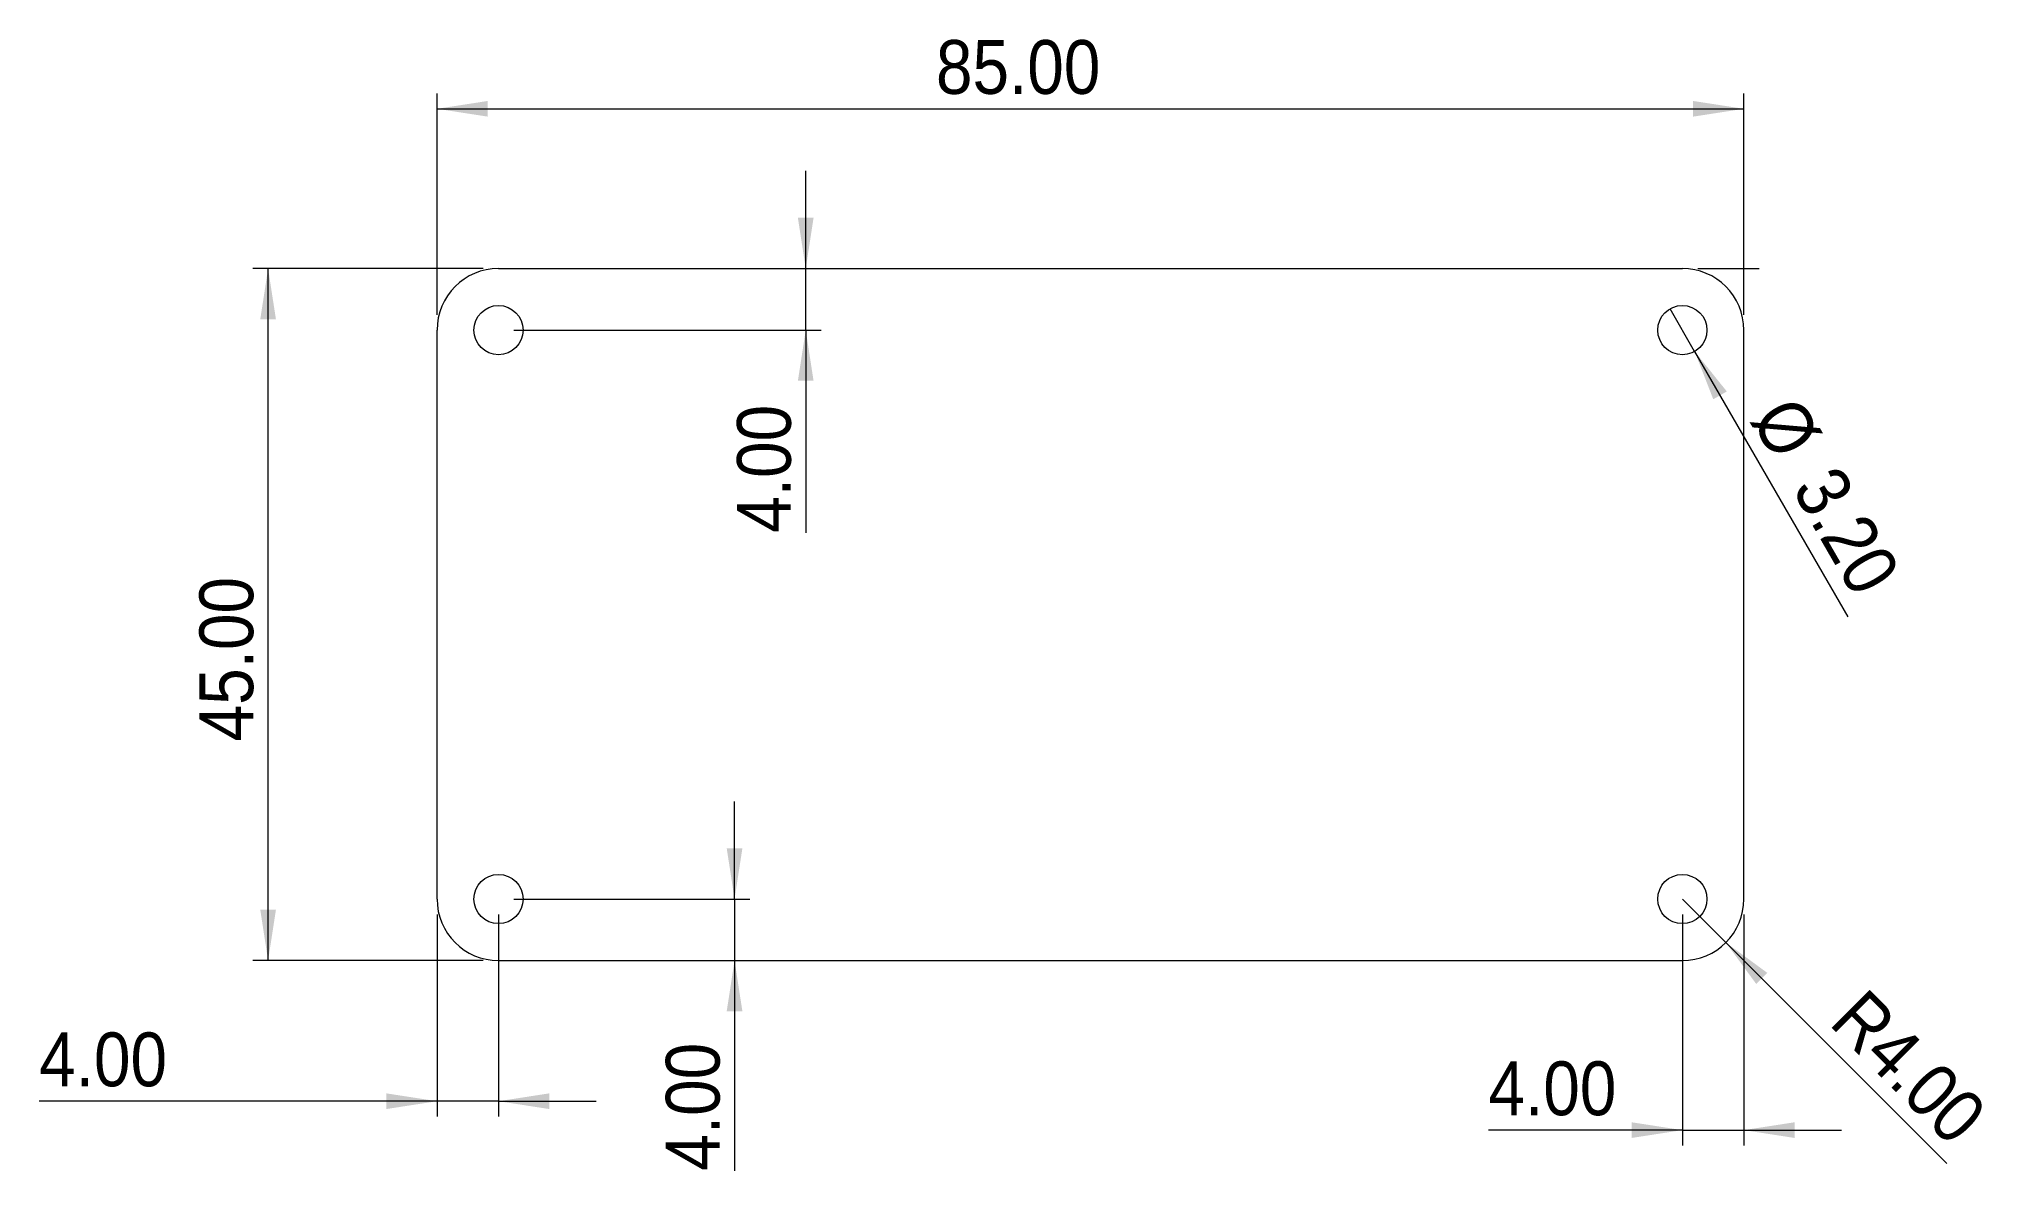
# Model space of a CAD drawing. Header units: millimetres. Extents: x 24 to 152, y 32 to 106.
import ezdxf

# ---------------------------------------------------------------- set-up
doc = ezdxf.new("R2010")
doc.units = ezdxf.units.MM
doc.styles.add('SLDTEXTSTYLE0', font='GOTHIC.TTF', dxfattribs={"width": 0.913})
doc.dimstyles.new('SLDDIMSTYLE0', dxfattribs={"dimtxt": 3.5, "dimasz": 3.302, "dimexe": 0, "dimexo": 0.0625, "dimgap": 0.875, "dimtad": 1, "dimrnd": 1e-09, "dimzin": 4, "dimdsep": 46, "dimtxsty": 'SLDTEXTSTYLE0', "dimsah": 1, "dimcen": 0.09, "dimadec": 0, "dimazin": 1, "dimtfac": 1, "dimtofl": 0, "dimtmove": 0, "dimatfit": 3, "dimfxl": 0, "dimfrac": 2, "dimtolj": 1, "dimtzin": 12, "dimarcsym": 0})
doc.dimstyles.new('SLDDIMSTYLE1', dxfattribs={"dimtxt": 3.5, "dimasz": 3.302, "dimexe": 0, "dimexo": 0.0625, "dimgap": 0.875, "dimtad": 1, "dimrnd": 1e-09, "dimzin": 4, "dimdsep": 46, "dimtxsty": 'SLDTEXTSTYLE0', "dimsah": 1, "dimcen": 0, "dimadec": 0, "dimazin": 1, "dimtfac": 1, "dimtofl": 0, "dimtmove": 0, "dimatfit": 3, "dimfxl": 0, "dimfrac": 2, "dimtolj": 1, "dimtzin": 12, "dimarcsym": 0})
doc.dimstyles.new('SLDDIMSTYLE2', dxfattribs={"dimtxt": 3.5, "dimasz": 3.302, "dimexe": 0, "dimexo": 0.0625, "dimgap": 0.875, "dimtad": 1, "dimrnd": 1e-09, "dimzin": 4, "dimdsep": 46, "dimtxsty": 'SLDTEXTSTYLE0', "dimsah": 1, "dimcen": 0.09, "dimadec": 0, "dimazin": 1, "dimtfac": 1, "dimtmove": 0, "dimatfit": 0, "dimfxl": 0, "dimfrac": 2, "dimtolj": 1, "dimtzin": 12, "dimarcsym": 0})
doc.dimstyles.new('SLDDIMSTYLE3', dxfattribs={"dimtxt": 3.5, "dimasz": 3.302, "dimexe": 0, "dimexo": 0.0625, "dimgap": 0.875, "dimtad": 1, "dimrnd": 1e-09, "dimzin": 4, "dimdsep": 46, "dimtxsty": 'SLDTEXTSTYLE0', "dimblk1": 'NONE', "dimsah": 1, "dimcen": 0, "dimadec": 0, "dimazin": 1, "dimtfac": 1, "dimtmove": 0, "dimatfit": 3, "dimldrblk": 'NONE', "dimfxl": 0, "dimfrac": 2, "dimtolj": 1, "dimtzin": 12, "dimarcsym": 0})

# ---------------------------------------------------------------- blocks, each defined once
blk = doc.blocks.new('_D')
at = {"color": 7, "linetype": 'Continuous', "lineweight": 0}
for p, q in [((49, 91), (38.01, 91)), ((39.01, 46), (39.01, 91)), ((49, 46), (38.01, 46))]:
    blk.add_line(p, q, dxfattribs=at)
at = {"color": 7, "linetype": 'Continuous', "lineweight": 18}
for points in [[(39.01, 91), (38.5, 87.7), (39.52, 87.7)], [(39.01, 46), (39.52, 49.3), (38.5, 49.3)]]:
    blk.add_solid(points, dxfattribs=at)
at = {"color": 7, "linetype": 'Continuous', "lineweight": 18, "insert": (34.54, 60.25), "char_height": 3.5, "attachment_point": 1, "rotation": 90, "style": 'SLDTEXTSTYLE0'}
blk.add_mtext('45.00', dxfattribs=at)
blk = doc.blocks.new('_D_1')
at = {"color": 7, "linetype": 'Continuous', "lineweight": 0}
for p, q in [((50, 92), (50, 102.39)), ((135, 92), (135, 102.39)), ((50, 101.39), (135, 101.39))]:
    blk.add_line(p, q, dxfattribs=at)
at = {"color": 7, "linetype": 'Continuous', "lineweight": 18}
for points in [[(50, 101.39), (53.3, 100.88), (53.3, 101.9)], [(135, 101.39), (131.7, 101.9), (131.7, 100.88)]]:
    blk.add_solid(points, dxfattribs=at)
at = {"color": 7, "linetype": 'Continuous', "lineweight": 18, "insert": (82.45, 105.86), "char_height": 3.5, "attachment_point": 1, "style": 'SLDTEXTSTYLE0'}
blk.add_mtext('85.00', dxfattribs=at)
blk = doc.blocks.new('_D_2')
at = {"color": 7, "linetype": 'Continuous', "lineweight": 0}
for q in [(131, 50), (148.21, 32.79)]:
    blk.add_line((133.83, 47.17), q, dxfattribs=at)
at = {"color": 7, "linetype": 'Continuous', "lineweight": 18}
blk.add_solid([(133.83, 47.17), (135.8, 44.48), (136.52, 45.2)], dxfattribs=at)
at = {"color": 7, "linetype": 'Continuous', "lineweight": 18, "insert": (142.94, 44.34), "char_height": 3.5, "attachment_point": 1, "rotation": 315, "style": 'SLDTEXTSTYLE0'}
blk.add_mtext('R4.00', dxfattribs=at)
blk = doc.blocks.new('_D_3')
at = {"color": 7, "linetype": 'Continuous', "lineweight": 0}
for p, q in [((69.35, 50), (69.35, 56.35)), ((55, 50), (70.35, 50)), ((69.35, 50), (69.35, 46)), ((69.35, 46), (69.35, 32.33))]:
    blk.add_line(p, q, dxfattribs=at)
at = {"color": 7, "linetype": 'Continuous', "lineweight": 18}
for points in [[(69.35, 50), (69.86, 53.3), (68.84, 53.3)], [(69.35, 46), (68.84, 42.7), (69.86, 42.7)]]:
    blk.add_solid(points, dxfattribs=at)
at = {"color": 7, "linetype": 'Continuous', "lineweight": 18, "insert": (64.88, 32.33), "char_height": 3.5, "attachment_point": 1, "rotation": 90, "style": 'SLDTEXTSTYLE0'}
blk.add_mtext('4.00', dxfattribs=at)
blk = doc.blocks.new('_D_4')
at = {"color": 7, "linetype": 'Continuous', "lineweight": 0}
for p, q in [((50, 49), (50, 35.85)), ((54, 49), (54, 35.85)), ((50, 36.85), (24.12, 36.85)), ((54, 36.85), (50, 36.85)), ((54, 36.85), (60.35, 36.85))]:
    blk.add_line(p, q, dxfattribs=at)
at = {"color": 7, "linetype": 'Continuous', "lineweight": 18}
for points in [[(50, 36.85), (46.7, 37.36), (46.7, 36.34)], [(54, 36.85), (57.3, 36.34), (57.3, 37.36)]]:
    blk.add_solid(points, dxfattribs=at)
at = {"color": 7, "linetype": 'Continuous', "lineweight": 18, "insert": (24.12, 41.32), "char_height": 3.5, "attachment_point": 1, "style": 'SLDTEXTSTYLE0'}
blk.add_mtext('4.00', dxfattribs=at)
blk = doc.blocks.new('_D_5')
at = {"color": 7, "linetype": 'Continuous', "lineweight": 0}
for p, q in [((73.98, 91), (73.98, 97.35)), ((73.98, 87), (73.98, 91)), ((55, 87), (74.98, 87)), ((73.98, 87), (73.98, 73.82))]:
    blk.add_line(p, q, dxfattribs=at)
at = {"color": 7, "linetype": 'Continuous', "lineweight": 18}
for points in [[(73.98, 91), (74.49, 94.3), (73.47, 94.3)], [(73.98, 87), (73.47, 83.7), (74.49, 83.7)]]:
    blk.add_solid(points, dxfattribs=at)
at = {"color": 7, "linetype": 'Continuous', "lineweight": 18, "insert": (69.51, 73.82), "char_height": 3.5, "attachment_point": 1, "rotation": 90, "style": 'SLDTEXTSTYLE0'}
blk.add_mtext('4.00', dxfattribs=at)
blk = doc.blocks.new('_D_6')
at = {"color": 7, "linetype": 'Continuous', "lineweight": 0}
for p, q in [((131, 49), (131, 33.97)), ((135, 49), (135, 33.97)), ((131, 34.97), (118.39, 34.97)), ((131, 34.97), (135, 34.97)), ((135, 34.97), (141.35, 34.97))]:
    blk.add_line(p, q, dxfattribs=at)
at = {"color": 7, "linetype": 'Continuous', "lineweight": 18}
for points in [[(131, 34.97), (127.7, 35.48), (127.7, 34.46)], [(135, 34.97), (138.3, 34.46), (138.3, 35.48)]]:
    blk.add_solid(points, dxfattribs=at)
at = {"color": 7, "linetype": 'Continuous', "lineweight": 18, "insert": (118.39, 39.44), "char_height": 3.5, "attachment_point": 1, "style": 'SLDTEXTSTYLE0'}
blk.add_mtext('4.00', dxfattribs=at)
blk = doc.blocks.new('_D_7')
at = {"color": 7, "linetype": 'Continuous', "lineweight": 0}
for q in [(130.2, 88.39), (141.77, 68.34)]:
    blk.add_line((131.8, 85.61), q, dxfattribs=at)
at = {"color": 7, "linetype": 'Continuous', "lineweight": 18}
blk.add_solid([(131.8, 85.61), (133.01, 82.5), (133.89, 83.01)], dxfattribs=at)
at = {"color": 7, "linetype": 'Continuous', "lineweight": 18, "char_height": 3.5, "attachment_point": 1, "rotation": 300, "style": 'SLDTEXTSTYLE0'}
for s, insert in [('%%c', (138.44, 82.96)), ('3.20', (141.12, 78.42))]:
    blk.add_mtext(s, dxfattribs=dict(at, insert=insert))
blk = doc.blocks.new('_None')

msp = doc.modelspace()

# ---------------------------------------------------------------- linework, layer by layer
at = {"color": 7, "linetype": 'Continuous', "lineweight": 0}
for p, q in [((50, 88), (50, 92)), ((135, 88), (135, 92)), ((53, 91), (49, 91)), ((132, 91), (136, 91)), ((50, 49), (50, 45)), ((53, 46), (49, 46))]:
    msp.add_line(p, q, dxfattribs=at)
at = {"color": 7, "linetype": 'Continuous', "lineweight": 18}
for p, q in [((54, 91), (131, 91)), ((50, 50), (50, 87)), ((135, 50), (135, 87)), ((54, 46), (131, 46))]:
    msp.add_line(p, q, dxfattribs=at)
for centre in [(54, 87), (131, 87), (54, 50), (131, 50)]:
    msp.add_circle(centre, 1.6, dxfattribs=at)
for centre, start, end in [((54, 87), 90, 180), ((131, 87), 0, 90), ((54, 50), 180, 270), ((131, 50), 270, 0)]:
    msp.add_arc(centre, 4, start, end, dxfattribs=at)

# ---------------------------------------------------------------- dimensions: what is measured, and where the dimension line sits
for base, p1, p2, dimstyle, picture, middle in [((135, 101.393), (50, 91), (135, 91), 'SLDDIMSTYLE0', '_D_1', (88.268, 101.393)), ((50, 36.851), (54, 50), (50, 50), 'SLDDIMSTYLE2', '_D_4', (28.648, 36.851)), ((135, 34.969), (131, 50), (135, 50), 'SLDDIMSTYLE2', '_D_6', (122.92, 34.969))]:
    dim = msp.add_linear_dim(base=base, p1=p1, p2=p2, dimstyle=dimstyle, dxfattribs=at)
    dim.commit()
    dim.dimension.update_dxf_attribs({"geometry": picture, "text_midpoint": middle, "dimtype": 160})
for base, p1, p2, dimstyle, picture, middle in [((73.981, 91), (54, 87), (54, 91), 'SLDDIMSTYLE2', '_D_5', (73.981, 78.346)), ((39.013, 91), (50, 46), (50, 91), 'SLDDIMSTYLE0', '_D', (39.013, 66.073)), ((69.35, 46), (54, 50), (54, 46), 'SLDDIMSTYLE2', '_D_3', (69.35, 36.851))]:
    dim = msp.add_linear_dim(base=base, p1=p1, p2=p2, angle=90, dimstyle=dimstyle, dxfattribs=at)
    dim.commit()
    dim.dimension.update_dxf_attribs({"geometry": picture, "text_midpoint": middle, "dimtype": 160})
dim = msp.add_diameter_dim_2p(p1=(130.2, 88.386), p2=(131.8, 85.614), dimstyle='SLDDIMSTYLE3', dxfattribs=at)
dim.commit()
dim.dimension.update_dxf_attribs({"geometry": '_D_7', "text_midpoint": (138.322, 74.318), "dimtype": 163})
dim = msp.add_radius_dim(center=(131, 50), mpoint=(133.828, 47.172), dimstyle='SLDDIMSTYLE1', dxfattribs=at)
dim.commit()
dim.dimension.update_dxf_attribs({"geometry": '_D_2', "text_midpoint": (144.149, 36.851), "dimtype": 164})

doc.saveas('drawing.dxf')
